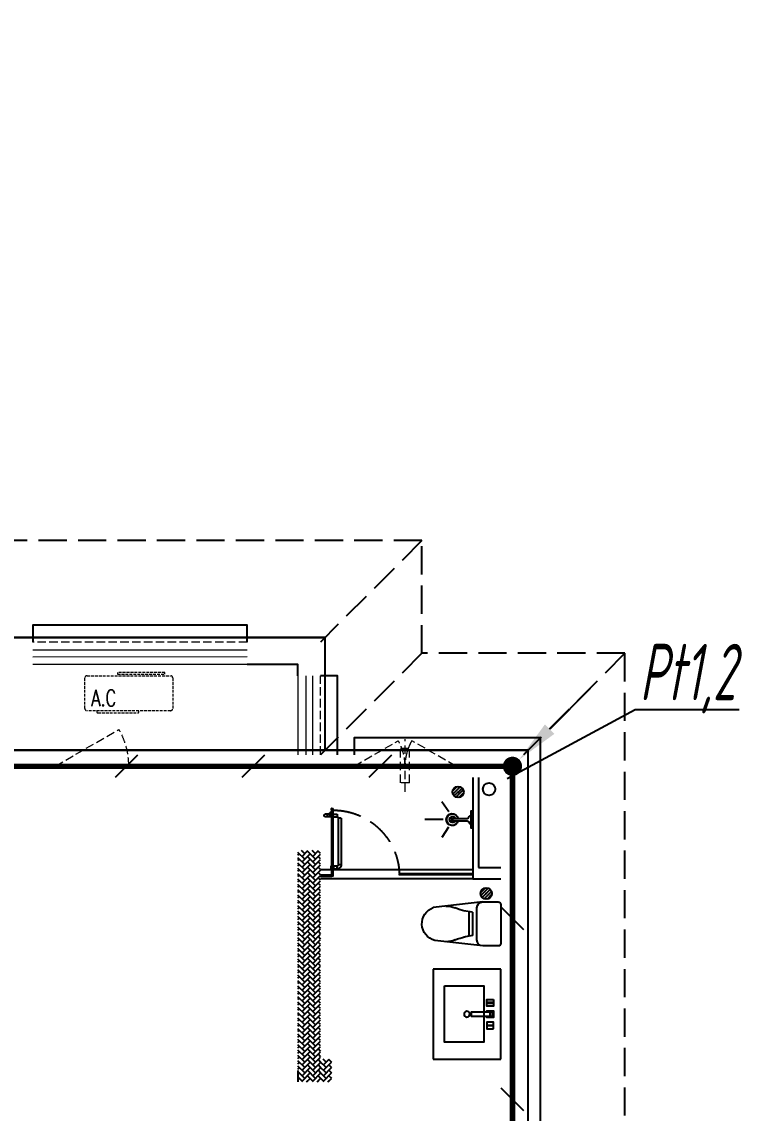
# Model space of a CAD drawing. Extents: x 5031545 to 5313844, y -886381 to -283477.
# Drawn here: x 5204998 to 5211386, y -849359 to -839681 of the extents above; entities that cross this region are included whole.
import ezdxf
from ezdxf.enums import TextEntityAlignment as Align

# ---------------------------------------------------------------- set-up
doc = ezdxf.new("R2010")
doc.units = 0
doc.header["$LTSCALE"] = 1000
doc.header["$MEASUREMENT"] = 0
for name, pattern in [('CENTER2', [1.125, 0.75, -0.125, 0.125, -0.125]), ('DASH', [0.35, 0.25, -0.1]), ('HIDDEN', [0.375, 0.25, -0.125])]:
    doc.linetypes.add(name, pattern=pattern)
doc.layers.get('0').update_dxf_attribs({"linetype": 'CONTINUOUS'})
for name, color, linetype in [('$RECOVER_210609100354-32', 7, 'CONTINUOUS'), ('DIM-照明', 7, 'CONTINUOUS'), ('IP-bath&kitchen-JOHNSON', 4, 'CONTINUOUS'), ('LVTRY', 252, 'CONTINUOUS'), ('LWIRE', 4, 'CONTINUOUS'), ('P-bath&kitchen-JOHNSON', 4, 'CONTINUOUS'), ('SHTLN', 4, 'CONTINUOUS'), ('VPIPE-中水', 122, 'CONTINUOUS'), ('WALL', 252, 'CONTINUOUS'), ('WIRE-接地', 2, 'CONTINUOUS'), ('保温', 6, 'CONTINUOUS'), ('卫生间', 6, 'CONTINUOUS'), ('看线', 185, 'CONTINUOUS')]:
    doc.layers.add(name, color=color, linetype=linetype)
for name, color, linetype, lineweight in [('WINDOW', 146, 'CONTINUOUS', 20), ('平面-栏杆', 56, 'CONTINUOUS', 15), ('平面-看线', 252, 'CONTINUOUS', 15), ('平面-空调室内机', 176, 'CONTINUOUS', 9), ('平面-空调预留孔', 252, 'CONTINUOUS', 15)]:
    doc.layers.add(name, color=color, linetype=linetype, lineweight=lineweight)
doc.styles.add('_TCH_DIM', font='SIMPLEX', dxfattribs={"bigfont": 'GBCBIG'})
doc.styles.add('HZTXT', font='gbeitc.shx', dxfattribs={"width": 0.8, "height": 400, "bigfont": 'hztxt.shx'})
doc.styles.get("Standard").update_dxf_attribs({"font": 'gbenor.shx', "bigfont": 'gbcbig.shx'})
pattern_1 = [(45, (0, 0), (0, 47.4157523), [100.584, -33.528]), (135, (23.708, 23.708), (3e-15, 47.4157523), [100.584, -33.528])]

# ---------------------------------------------------------------- blocks, each defined once
blk = doc.blocks.new('135')
blk.add_hatch(color=256).paths.add_polyline_path([(4.8, 1.8), (3.6, -1), (-4.7, 2.5), (-3.5, 5.3)])
for p, q in [((-6.3, 2.6), (5.4, -2.3)), ((-5.7, 2.9), (-5.2, 2.7)), ((-5.6, 18.9), (-3.4, 19.4)), ((-3.4, 19.4), (-5.5, 19.4)), ((5.2, 10.9), (-5.3, 10.9)), ((5.2, 9.7), (-5.2, 9.7)), ((-5.2, 2.7), (-3.8, 5.9)), ((-5, 10.9), (-5, 30.5)), ((-3.8, 5.9), (5.4, 2.1)), ((0, 0), (0, 39.1)), ((5.6, 18.9), (3.4, 19.3)), ((3.4, 19.3), (5.6, 19.3)), ((4.1, -1.2), (5.4, 2.1)), ((5, 10.9), (5, 32.3)), ((4.1, -1.2), (5.7, -1.8))]:
    blk.add_line(p, q)
for centre, radius, start, end in [((6.2, 15.8), 13.5, 151.01474, 204.84033), ((13.5, 4.2), 20.5, 163.09243, 182.0012), ((-6, 3.6), 1, 184.22753, 248.46611), ((8.6, 15.5), 14.6, 166.278, 198.09535), ((13.5, 4.2), 19.5, 163.74431, 182.52687), ((-5.5, 3.3), 0.5, 181.9385, 247.25971), ((-5.2, 22.1), 0.5, 335.76434, 151.01474), ((3.8, 18.1), 9.42, 155.76434, 171.97728), ((5.2, 22.3), 0.5, 29.84246, 204.57404), ((-5.9, 17.2), 11.7, 10.47502, 24.57404), ((29.1, 6.7), 24, 172.94395, 199.23182), ((-6.3, 15.4), 12.4, 338.64492, 16.0476), ((-6, 15.8), 13.4, 334.91114, 29.84246), ((26.4, 6.3), 20.6, 169.14538, 199.95258), ((5.9, -1.2), 1.17, 247.45971, 19.95258), ((5.9, -1.4), 0.5, 247.45971, 19.23182)]:
    blk.add_arc(centre, radius, start, end)
blk.add_open_spline([(-5, 30.5), (-4.1, 31.3), (-2.3, 33), (0.9, 29.2), (3.5, 31.1), (5, 32.3)], degree=3, knots=[0, 0, 0, 0, 3.066329, 6.218313, 11.124135, 11.124135, 11.124135, 11.124135])
blk = doc.blocks.new('fgdfsdfsfssfes')
at = {"layer": '$RECOVER_210609100354-32', "color": 252}
for p, q in [((575893.8, 371358.3), (575893.8, 370558)), ((575943.8, 371358.3), (575943.8, 370458)), ((575893.8, 370558), (575693.8, 370558)), ((575943.8, 370458), (575693.8, 370458))]:
    blk.add_line(p, q, dxfattribs=at)
at = {"color": 252}
for p, q in [((576109.1, 371193), (576038.4, 371263.7)), ((576120.3, 371210.1), (576055.5, 371274.9)), ((576123.3, 371235.4), (576080.8, 371277.8)), ((576066.7, 371178.8), (576024.3, 371221.3)), ((576092, 371181.8), (576027.2, 371246.6)), ((575816.7, 370278.8), (575774.3, 370321.3)), ((575842, 370281.8), (575777.2, 370346.6)), ((575859.1, 370293), (575788.4, 370363.7)), ((575870.3, 370310.1), (575805.5, 370374.9)), ((575873.3, 370335.4), (575830.8, 370377.8)), ((575693.8, 370228.2), (575693.8, 369888.2)), ((575853.2, 370253.2), (575718.8, 370253.2)), ((575853.2, 370253.2), (576293.1, 370203.1)), ((575906.4, 369916.4), (575906.4, 370199.9)), ((575945.1, 370161.4), (576023.9, 370175)), ((575945.1, 370161.4), (575945.1, 369955)), ((575977.1, 370166.9), (575977.1, 369949.5)), ((575853.2, 369863.2), (576280.9, 369911.9)), ((575945.1, 369955), (576023.9, 369941.4)), ((575718.8, 369863.2), (575853.2, 369863.2))]:
    blk.add_line(p, q, dxfattribs=at)
for points in [[(576193.8, 369508.3), (575843.8, 369508.3), (575843.8, 369008.6), (576193.8, 369008.6)], [(575758.7, 369388.5), (575758.7, 369328.5), (575818.7, 369328.5), (575818.7, 369388.5)], [(575813.7, 369361.5), (575813.7, 369355.5), (575763.7, 369355.5), (575763.7, 369361.5)], [(575788.7, 369238.5), (575788.7, 369278.5), (575768.7, 369278.5), (575768.7, 369238.5)], [(575788.7, 369278.5), (575788.7, 369238.5), (575953.7, 369238.5), (575953.7, 369278.5)], [(575758.7, 369128.5), (575758.7, 369188.5), (575818.7, 369188.5), (575818.7, 369128.5)], [(575813.7, 369155.5), (575813.7, 369161.5), (575763.7, 369161.5), (575763.7, 369155.5)]]:
    blk.add_lwpolyline(points, close=True, dxfattribs=at)
blk.add_lwpolyline([(575818.7, 369278.5), (575818.7, 369288.5), (575758.7, 369288.5), (575758.7, 369228.5), (575818.7, 369228.5), (575818.7, 369238.5)], dxfattribs=at)
blk.add_circle((575994.9, 369258.5), 26, dxfattribs=at)
for centre, radius, start, end in [((575718.8, 370228.2), 25, 90, 180), ((575853.2, 370199.9), 53.3, 0, 90), ((575967.7, 370463.4), 293.8, 278.51718, 296.46315), ((576180.7, 369991.8), 224.1, 90, 111.47978), ((576241.1, 370059.4), 152.8, 285.07732, 70.11812), ((575853.2, 369916.4), 53.3, 270, 0), ((575967.7, 369653), 293.8, 63.53685, 81.48282), ((576180.7, 370124.5), 224.1, 248.52022, 270), ((575718.8, 369888.2), 25, 180, 270)]:
    blk.add_arc(centre, radius, start, end, dxfattribs=at)
at = {"color": 252, "extrusion": (0, 0, -1)}
for centre in [(576073.8, 371228.3), (575823.8, 370328.3)]:
    blk.add_ellipse(centre, major_axis=(-35.4, 35.4), ratio=1, start_param=5.497787, end_param=11.780972, dxfattribs=at)
at = {"color": 252}
for p in [(576073.8, 371228.3), (575823.8, 370328.3)]:
    blk.add_point(p, dxfattribs=at)
at = {"layer": 'IP-bath&kitchen-JOHNSON', "color": 252}
for p, q in [((576156.9, 371051.5), (576218.7, 371141)), ((576205.1, 370983.3), (576368.4, 370983.3)), ((576157, 370915.1), (576218.8, 370825.7)), ((575943.8, 370538), (577293.8, 370538)), ((575943.8, 370503), (576593.8, 370503)), ((575943.8, 370493), (576593.8, 370493)), ((576593.8, 370493), (576593.8, 370503)), ((577293.8, 370493), (577193.8, 370493)), ((577193.8, 370483), (577193.8, 370493)), ((577293.8, 370483), (577193.8, 370483)), ((575943.8, 370458), (577293.8, 370458))]:
    blk.add_line(p, q, dxfattribs=at)
for centre, major_axis, ratio, start_param, end_param in [((576122.6, 370983.4), (0, -51), 0.990052, -1.36297, 4.504563), ((576121.6, 370983.4), (0, -26.8), 0.994812, -1.167677, 4.309269)]:
    blk.add_ellipse(centre, major_axis=major_axis, ratio=ratio, start_param=start_param, end_param=end_param, dxfattribs=at)
at = {"layer": 'LVTRY', "color": 252}
for p, q in [((575943.8, 371056.9), (575943.8, 370909.7)), ((576117.3, 370993.9), (575993, 370993.9)), ((576117.3, 370972.9), (575993, 370972.9)), ((577110.7, 370996.7), (577110.7, 370581.1)), ((577110.7, 370996.7), (577136, 370996.7)), ((577136, 370996.7), (577136, 370581.1)), ((577146.4, 371032.5), (577146.4, 371007.1)), ((577178.1, 371032.5), (577146.4, 371032.5)), ((577178.1, 371007.1), (577146.4, 371007.1)), ((577183.7, 371045.4), (577190, 371045.4)), ((577183.7, 371015.4), (577183.7, 371045.4)), ((577183.7, 371015.4), (577190, 371015.4)), ((577186.6, 371045.4), (577188.9, 371043.1)), ((577186.6, 371026.3), (577186.6, 371045.4)), ((577186.6, 371034.5), (577186.6, 371015.4)), ((577186.6, 371015.4), (577188.9, 371017.7)), ((577188.9, 371027.9), (577188.9, 371043.1)), ((577188.9, 371027.9), (577188.9, 371017.7)), ((577190, 371045.4), (577191.7, 371043.6)), ((577190, 371043.1), (577190, 371045.4)), ((577190, 371017.7), (577190, 371015.4)), ((577190, 371015.4), (577191.7, 371017.1)), ((577191.7, 371043.1), (577191.7, 371043.6)), ((577191.7, 371017.7), (577191.7, 371017.1)), ((577200, 371032.5), (577254.7, 371032.5)), ((577200, 371007.1), (577254.7, 371007.1)), ((577205.4, 371045.4), (577208.3, 371045.4)), ((577205.4, 371045.4), (577205.4, 371015.4)), ((577205.4, 371015.4), (577208.3, 371015.4)), ((577208.3, 371045.4), (577210.6, 371043.1)), ((577208.3, 371045.4), (577208.3, 371027.9)), ((577208.3, 371015.4), (577208.3, 371032.8)), ((577208.3, 371015.4), (577210.6, 371017.7)), ((577210.6, 371017.7), (577210.6, 371043.1)), ((577231.6, 371007.1), (577231.6, 371032.5)), ((577110.7, 370581.1), (577136, 370581.1)), ((577146.4, 370545.3), (577146.4, 370570.7)), ((577146.4, 370570.7), (577178.1, 370570.7)), ((577146.4, 370545.3), (577178.1, 370545.3)), ((577180.4, 370573), (577178.1, 370570.7)), ((577178.1, 370570.7), (577178.1, 370545.3)), ((577180.4, 370543), (577178.1, 370545.3)), ((577180.4, 370573), (577180.4, 370543)), ((577183.2, 370573), (577180.4, 370573)), ((577183.2, 370543), (577180.4, 370543)), ((577183.2, 370573), (577183.2, 370543)), ((577194.8, 370573), (577197.6, 370573)), ((577194.8, 370543), (577194.8, 370573)), ((577194.8, 370543), (577197.6, 370543)), ((577197.6, 370543), (577197.6, 370573)), ((577197.6, 370573), (577199.4, 370571.3)), ((577199.4, 370544.8), (577199.4, 370571.3)), ((575693.8, 368858.3), (575693.8, 369658.3)), ((575693.8, 369658.3), (576293.8, 369658.3)), ((576293.8, 369658.3), (576293.8, 368858.3)), ((576293.8, 368858.3), (575693.8, 368858.3))]:
    blk.add_line(p, q, dxfattribs=at)
blk.add_lwpolyline([(577193.8, 370483), (577193.8, 371069.8), (577183.8, 371069.8), (577183.8, 370483)], close=True, dxfattribs=at)
blk.add_lwpolyline([(575943.8, 371056.9), (575959.5, 371056.9), (575959.6, 370909.7), (575943.8, 370909.7)], dxfattribs=at)
for points in [[(575974.5, 371009.6, 0.364142), (575959.6, 371021.1, 0.020495)], [(575993, 370993.9, -0.21439), (575974.5, 371009.6, -7.649644)], [(575993.2, 370972.9, 0.214893), (575974.5, 370957, 7.649644)], [(575974.5, 370957, -0.364142), (575959.6, 370945.6, -0.020495)]]:
    blk.add_lwpolyline(points, format="xyb", dxfattribs=at)
for centre, radius, start, end in [((576117.3, 370983.4), 10.5, 270.00849, 90.00849), ((577246.1, 371019.8), 15.3, 304.05298, 55.96165)]:
    blk.add_arc(centre, radius, start, end, dxfattribs=at)
for centre, major_axis, ratio, start_param, end_param in [((576125.1, 370983.4), (0, 53.6), 0.987577, 1.76809, 7.656688), ((576108.5, 370995.9), (-1.43, 0), 0.85, 4.712389, 10.995574), ((576108.5, 370970.9), (-1.43, 0), 0.85, -1.570796, 4.712389), ((576133, 370995.9), (-1.43, 0), 0.85, 4.712389, 10.995574), ((576133, 370970.9), (-1.43, 0), 0.85, 4.712389, 10.995574), ((577146.4, 370996.7), (0, 10.4), 1, 0, 1.570796), ((577146.4, 370581.1), (0, 35.7), 1, 1.570796, 3.141593), ((577146.4, 370581.1), (0, 10.4), 1, 1.570796, 3.141593)]:
    blk.add_ellipse(centre, major_axis=major_axis, ratio=ratio, start_param=start_param, end_param=end_param, dxfattribs=at)
at = {"layer": 'P-bath&kitchen-JOHNSON', "color": 252, "linetype": 'DASH'}
blk.add_arc((577179.9, 370480.6), 586.2, 89.79672, 179.39224, dxfattribs=at)
at = {"layer": 'LVTRY', "color": 252, "xscale": -1, "rotation": 179.9926850961998}
blk.add_blockref('135', (577188.8, 371080.7), dxfattribs=at)
blk = doc.blocks.new('dongkong')
at = {"layer": '平面-空调预留孔', "color": 8, "linetype": 'HIDDEN', "ltscale": 0.3}
for p, q in [((-603796, 210899.9), (-603796, 210431.5)), ((-603836, 210821), (-603836, 210510.8)), ((-603836, 210821), (-603756, 210821)), ((-603756, 210821), (-603756, 210510.8))]:
    blk.add_line(p, q, dxfattribs=at)
blk.add_lwpolyline([(-603756, 210510.8), (-603836, 210510.8)], dxfattribs=at)
blk = doc.blocks.new('VDVDVDCZSCCS')
at = {"layer": '保温', "linetype": 'ByBlock', "ltscale": 10}
h = blk.add_hatch(dxfattribs=at)
h.set_pattern_fill('AR-HBONE', color=251, scale=55)
h.set_pattern_definition(pattern_1)
h.paths.add_polyline_path([(559016.6, 372973.7), (559016.5, 370923.7), (558816.5, 370923.7), (558816.6, 372973.7)])
h = blk.add_hatch(dxfattribs=at)
h.set_pattern_fill('AR-HBONE', color=251, scale=55)
h.set_pattern_definition(pattern_1)
h.paths.add_polyline_path([(559016.5, 370923.7), (559016.5, 371123.7), (559116.5, 371123.7), (559116.5, 370923.7)])
at = {"layer": '保温', "color": 251, "linetype": 'ByBlock', "ltscale": 10}
blk.add_line((558816.6, 371023.7), (558816.6, 370923.7), dxfattribs=at)
blk = doc.blocks.new('BFBTCSD')
at = {"layer": '卫生间', "color": 252, "linetype": 'DASH'}
for p, q in [((683216.6, 684557.2), (684116.6, 683657.2)), ((681416.6, 683557.2), (682316.6, 682657.2)), ((683216.6, 683557.2), (684116.6, 682657.2))]:
    blk.add_line(p, q, dxfattribs=at)
blk.add_lwpolyline([(706816.6, 673857.2), (705216.6, 673857.2), (705216.6, 672657.2), (684016.6, 672657.2), (684016.6, 673857.2), (681416.6, 673857.2), (681416.6, 683557.2), (683216.6, 683557.2), (683216.6, 684557.2), (689716.6, 684557.2), (689716.6, 689157.2), (698116.6, 689157.2), (698116.6, 684657.2), (697816.6, 684657.2), (697816.6, 683557.2), (699116.6, 683557.2), (699116.6, 684557.2), (706016.6, 684557.2), (706016.6, 683557.2), (706816.6, 683557.2)], dxfattribs=at)
blk = doc.blocks.new('rtyryrtyeeretee')
at = {"layer": '平面-空调预留孔', "color": 252, "linetype": 'DASH', "ltscale": 0.1}
for p, q in [((669748.9, 343882), (669748.9, 343872)), ((670121.7, 343872), (670121.7, 343882)), ((669758.9, 343862), (670111.7, 343862))]:
    blk.add_line(p, q, dxfattribs=at)
blk.add_lwpolyline([(670402, 343882), (669662, 343882, -0.414214), (669642, 343902), (669642, 344172, -0.414214), (669662, 344192), (670402, 344192, -0.414214), (670422, 344172), (670422, 343902, -0.414214)], format="xyb", close=True, dxfattribs=at)
blk.add_lwpolyline([(670352.8, 344221.1), (669933, 344221.1), (669933, 344206), (670352.8, 344206)], close=True, dxfattribs=at)
for centre, start, end in [((669758.9, 343872), 180, 270), ((670111.7, 343872), 270, 0)]:
    blk.add_arc(centre, 10, start, end, dxfattribs=at)
at = {"layer": '平面-空调预留孔', "color": 252, "linetype": 'DASH', "ltscale": 0.1, "style": '_TCH_DIM', "width": 0.705882}
blk.add_text('A.C', height=146.88, dxfattribs=at).set_placement((669701.4, 343921.6))
blk = doc.blocks.new('$TelecSys$00000008')
blk.add_line((0.4, 0.4), (-0.4, -0.4))
blk = doc.blocks.new('$TelecSys$00000078')
for p, q in [((1.15, 1.15), (0.55, 0.55)), ((0.104, 0.104), (0.104, 0.104)), ((-0.104, -0.104), (-0.104, -0.104))]:
    blk.add_line(p, q)
at = {"const_width": 0.142}
blk.add_lwpolyline([(-0.071, 0, 1), (0.071, 0, 1)], format="xyb", close=True, dxfattribs=at)
blk.add_solid([(0.62, 0.48), (0.48, 0.62), (0.1, 0.1)])
at = {"width": 0.8, "flags": 9}
blk.add_attdef('A', (0, 0), '', height=0.00002, dxfattribs=at)

msp = doc.modelspace()

# ---------------------------------------------------------------- linework, layer by layer
at = {"color": 252, "linetype": 'DASH', "ltscale": 0.8, "const_width": 20}
for points in [[(5209486.1, -854120.8), (5209486.1, -846140.8), (5207686.1, -846140.8), (5207686.1, -845140.8), (5204406.1, -845140.8)], [(5204406.1, -846140.8), (5207686.1, -846140.8)]]:
    msp.add_lwpolyline(points, dxfattribs=at)
at = {"layer": 'DIM-照明', "color": 7, "ltscale": 0.8}
for p, q in [((5209302.8, -846391.8), (5210435.6, -845779.8)), ((5210435.6, -845779.8), (5211358.9, -845779.8))]:
    msp.add_line(p, q, dxfattribs=at)
at = {"layer": 'VPIPE-中水', "color": 252, "linetype": 'Continuous'}
msp.add_circle((5209141, -846485.8), 55, dxfattribs=at)
at = {"layer": 'WALL', "color": 252}
msp.add_lwpolyline([(5207446.1, -845480.8), (5207446.1, -845380.8), (5206996.1, -845380.8)], dxfattribs=at)
at = {"layer": 'WINDOW', "color": 252, "linetype": 'DASH', "ltscale": 0.3}
for points in [[(5205296.2, -846280.8), (5205859.3, -845956.2, -0.131485), (5205946.2, -846280.8)], [(5207946.1, -846280.8), (5208335.8, -846055.9, -0.131605), (5208396.1, -846280.8)], [(5208846.1, -846280.8), (5208456.3, -846055.9, 0.131605), (5208396.1, -846280.8)]]:
    msp.add_lwpolyline(points, format="xyb", dxfattribs=at)
at = {"layer": 'WIRE-接地', "color": 2, "linetype": 'CENTER2', "const_width": 50}
msp.add_lwpolyline([(5175859.6, -846273.7), (5194055.3, -846273.7), (5194055.3, -847382.3), (5195754.4, -847382.3), (5195754.4, -845146.5), (5194942, -845146.5), (5194942, -843190.6), (5194653.2, -843190.6), (5194653.2, -840683.6), (5201046.1, -840683.6), (5201046.1, -843162.9), (5199361.9, -843162.9), (5199361.9, -845123.2), (5198561.7, -845123.2), (5198561.7, -847382.1), (5200250.6, -847382.1), (5200250.6, -846283.1), (5209348.7, -846283.1), (5209348.7, -848982.8), (5209348.7, -853991.6)], dxfattribs=at)
at = {"layer": '平面-栏杆', "color": 252}
for points in [[(5205096.1, -845250.8), (5206996.1, -845250.5)], [(5205096.1, -845310.8), (5206996.1, -845310.5)], [(5207515.8, -845480.8), (5207516.1, -846180.8)], [(5207575.8, -845480.8), (5207576.1, -846180.8)]]:
    msp.add_lwpolyline(points, dxfattribs=at)
at = {"layer": '平面-看线', "color": 252, "linetype": 'DASH', "ltscale": 0.3}
msp.add_line((5207646.1, -846180.8), (5207645.8, -845480.8), dxfattribs=at)
msp.add_lwpolyline([(5206996.1, -845180.8), (5205096.1, -845180.8)], dxfattribs=at)
at = {"layer": '平面-看线', "color": 252}
for points in [[(5206996.1, -845380.8), (5205096.1, -845380.8)], [(5207445.8, -845480.8), (5207446.1, -846180.8)]]:
    msp.add_lwpolyline(points, dxfattribs=at)
at = {"layer": '看线', "color": 252, "ltscale": 0.5}
for points in [[(5206996.1, -845180.8), (5206996.1, -845030.8), (5205096.1, -845030.8), (5205096.1, -845180.8)], [(5207795.8, -846180.8), (5207795.8, -845480.8), (5207645.8, -845480.8)]]:
    msp.add_lwpolyline(points, dxfattribs=at)
at = {"layer": '看线', "color": 252}
msp.add_lwpolyline([(5207046.1, -854080.8), (5207046.1, -854230.8), (5209596.1, -854230.8), (5209596.1, -846030.8), (5207946.1, -846030.8), (5207946.1, -846180.8)], dxfattribs=at)

# ---------------------------------------------------------------- block references
at = {"xscale": -1}
msp.add_blockref('BFBTCSD', (5891762.7, -1528838), dxfattribs=at)
at = {"color": 252}
for name, p in [('rtyryrtyeeretee', (4535914.2, -1189671.8)), ('VDVDVDCZSCCS', (4648629.5, -1220004.5))]:
    msp.add_blockref(name, p, dxfattribs=at)
at = {"color": 252, "xscale": -1}
msp.add_blockref('fgdfsdfsfssfes', (5784939.8, -1217739.1), dxfattribs=at)
at = {"layer": 'LWIRE', "color": 6, "xscale": 600, "yscale": 600, "zscale": 600}
msp.add_blockref('$TelecSys$00000078', (5209348.7, -846283.1), dxfattribs=at)
at = {"layer": 'SHTLN', "color": 6, "xscale": 250, "yscale": 250, "zscale": 250}
for p in [(5205924.7, -846283.1), (5207049.7, -846283.1), (5208174.7, -846283.1)]:
    msp.add_blockref('$TelecSys$00000008', p, dxfattribs=at)
at = {"layer": 'SHTLN', "color": 6, "xscale": 250, "yscale": 250, "zscale": 250, "rotation": 270}
for p in [(5209348.7, -847632.9), (5209348.7, -849237.2)]:
    msp.add_blockref('$TelecSys$00000008', p, dxfattribs=at)
at = {"layer": '平面-空调室内机', "color": 252, "ltscale": 0.3, "rotation": 180}
msp.add_blockref('dongkong', (4604600.1, -635609.8), dxfattribs=at)

# ---------------------------------------------------------------- texts
at = {"layer": 'DIM-照明', "color": 7, "ltscale": 0.8, "style": 'HZTXT', "width": 0.7}
msp.add_text('Pt1,2', height=500, dxfattribs=at).set_placement((5210902.7, -845504.8), align=Align.MIDDLE)

doc.saveas('drawing.dxf')
